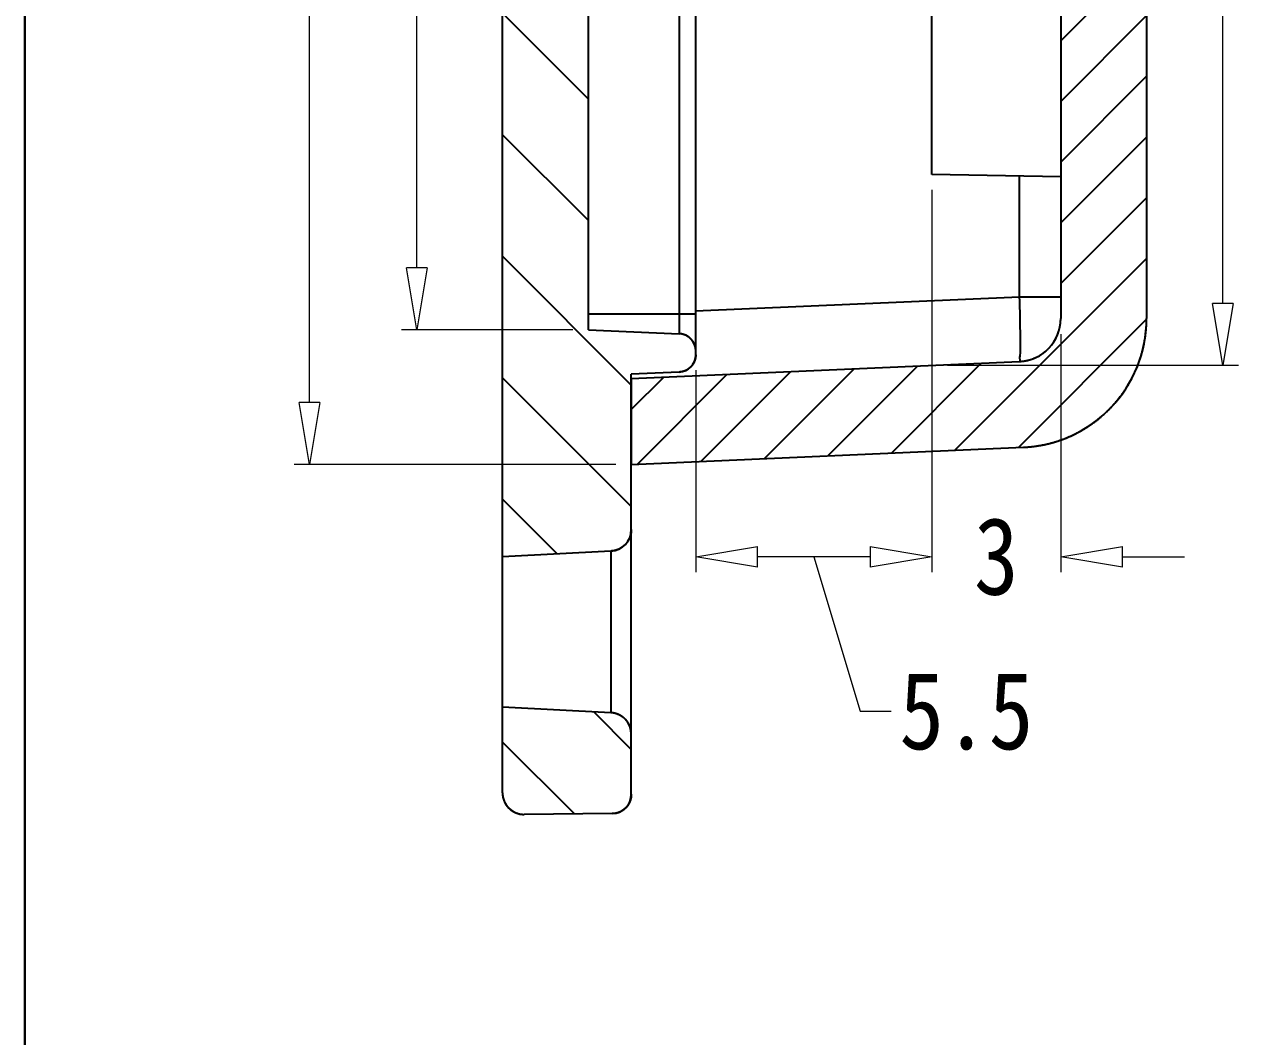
# Model space of a CAD drawing. Header units: millimetres. Extents: x 1786 to 3857, y -2202 to -1928.
# Drawn here: x 3676.06 to 3704.88, y -2028.54 to -2004.99 of the extents above; entities that cross this region are included whole.
import ezdxf

# ---------------------------------------------------------------- set-up
doc = ezdxf.new("R2010")
doc.units = ezdxf.units.MM
doc.layers.add('dim', color=3, linetype='Continuous', lineweight=9)
doc.styles.add('FFS', font='SIMFANG.TTF', dxfattribs={"width": 0.85})
doc.dimstyles.new('YanXiu', dxfattribs={"dimtxt": 2.5, "dimasz": 2.2, "dimexe": 1, "dimexo": 0.6, "dimgap": 0.66, "dimtad": 0, "dimzin": 9, "dimdsep": 46, "dimtxsty": 'FFS', "dimblk": 'CLOSEDBLANK', "dimcen": 0, "dimclrd": 256, "dimclre": 131, "dimclrt": 42, "dimazin": 0, "dimtfac": 1, "dimtofl": 0, "dimtmove": 0, "dimatfit": 3, "dimldrblk": 'CLOSEDBLANK', "dimfxl": 0, "dimlwd": 5, "dimlwe": 5, "dimarcsym": 0})

# ---------------------------------------------------------------- blocks, each defined once
blk = doc.blocks.new('_ClosedBlank')
at = {"color": 0, "linetype": 'ByBlock', "lineweight": -2}
for p, q in [((-1, 0.167), (0, 0)), ((-1, 0.167), (-1, -0.167)), ((0, 0), (-1, -0.167))]:
    blk.add_line(p, q, dxfattribs=at)
blk = doc.blocks.new('*D226')
at = {"layer": 'Defpoints', "color": 0}
for p in [(3508.101, -1983.359), (3504.108, -2012.089), (3508.101, -2012.089)]:
    blk.add_point(p, dxfattribs=at)
at = {"layer": 'dim', "color": 131, "lineweight": 5}
for p, q in [((3507.741, -1983.359), (3503.748, -1983.359)), ((3507.741, -2012.089), (3503.748, -2012.089))]:
    blk.add_line(p, q, dxfattribs=at)
at = {"layer": 'dim', "lineweight": 5}
for p, q in [((3504.108, -1984.799), (3504.108, -1994.875)), ((3504.108, -2010.649), (3504.108, -2000.573))]:
    blk.add_line(p, q, dxfattribs=at)
at = {"layer": 'dim', "lineweight": 5, "xscale": 1.44, "yscale": 1.44, "zscale": 1.44}
for p, rotation in [((3504.108, -1983.359), 90), ((3504.108, -2012.089), 270)]:
    blk.add_blockref('_ClosedBlank', p, dxfattribs=dict(at, rotation=rotation))
at = {"layer": 'dim', "color": 42, "insert": (3504.108, -1997.724), "char_height": 1.8, "attachment_point": 5, "rotation": 90, "style": 'FFS'}
blk.add_mtext('28.73', dxfattribs=at)
blk = doc.blocks.new('*D227')
at = {"layer": 'Defpoints', "color": 0}
for p in [(3509.101, -1980.224), (3501.608, -2015.224), (3509.101, -2015.224)]:
    blk.add_point(p, dxfattribs=at)
at = {"layer": 'dim', "color": 131, "lineweight": 5}
for p, q in [((3508.741, -1980.224), (3501.248, -1980.224)), ((3508.741, -2015.224), (3501.248, -2015.224))]:
    blk.add_line(p, q, dxfattribs=at)
at = {"layer": 'dim', "lineweight": 5}
for p, q in [((3501.608, -1981.664), (3501.608, -1996.529)), ((3501.608, -2013.784), (3501.608, -1998.919))]:
    blk.add_line(p, q, dxfattribs=at)
at = {"layer": 'dim', "lineweight": 5, "xscale": 1.44, "yscale": 1.44, "zscale": 1.44}
for p, rotation in [((3501.608, -1980.224), 90), ((3501.608, -2015.224), 270)]:
    blk.add_blockref('_ClosedBlank', p, dxfattribs=dict(at, rotation=rotation))
at = {"layer": 'dim', "color": 42, "insert": (3501.608, -1997.724), "char_height": 1.8, "attachment_point": 5, "rotation": 90, "style": 'FFS'}
blk.add_mtext('35', dxfattribs=at)
blk = doc.blocks.new('*D235')
at = {"layer": 'Defpoints', "color": 0}
for p in [(3516.101, -2008.474), (3519.101, -2011.828), (3516.101, -2017.373)]:
    blk.add_point(p, dxfattribs=at)
at = {"layer": 'dim', "color": 131, "lineweight": 5}
for p, q in [((3516.101, -2008.834), (3516.101, -2017.733)), ((3519.101, -2012.188), (3519.101, -2017.733))]:
    blk.add_line(p, q, dxfattribs=at)
at = {"layer": 'dim', "lineweight": 5}
for p, q in [((3514.661, -2017.373), (3513.221, -2017.373)), ((3520.541, -2017.373), (3521.981, -2017.373))]:
    blk.add_line(p, q, dxfattribs=at)
at = {"layer": 'dim', "lineweight": 5, "xscale": 1.44, "yscale": 1.44, "zscale": 1.44}
blk.add_blockref('_ClosedBlank', (3516.101, -2017.373), dxfattribs=at)
at = {"layer": 'dim', "lineweight": 5, "xscale": 1.44, "yscale": 1.44, "zscale": 1.44, "rotation": 180}
blk.add_blockref('_ClosedBlank', (3519.101, -2017.373), dxfattribs=at)
at = {"layer": 'dim', "color": 42, "insert": (3517.601, -2017.373), "char_height": 1.8, "attachment_point": 5, "style": 'FFS'}
blk.add_mtext('3', dxfattribs=at)
blk = doc.blocks.new('*D222')
at = {"layer": 'Defpoints', "color": 0}
for p in [(3516.101, -1982.531), (3522.88, -1982.531), (3516.101, -2012.916)]:
    blk.add_point(p, dxfattribs=at)
at = {"layer": 'dim', "color": 131, "lineweight": 5}
for p, q in [((3516.461, -1982.531), (3523.24, -1982.531)), ((3516.461, -2012.916), (3523.24, -2012.916))]:
    blk.add_line(p, q, dxfattribs=at)
at = {"layer": 'dim', "lineweight": 5}
for p, q in [((3522.88, -1983.971), (3522.88, -1994.941)), ((3522.88, -2011.476), (3522.88, -2000.507))]:
    blk.add_line(p, q, dxfattribs=at)
at = {"layer": 'dim', "lineweight": 5, "xscale": 1.44, "yscale": 1.44, "zscale": 1.44}
for p, rotation in [((3522.88, -1982.531), 90), ((3522.88, -2012.916), 270)]:
    blk.add_blockref('_ClosedBlank', p, dxfattribs=dict(at, rotation=rotation))
at = {"layer": 'dim', "color": 42, "insert": (3522.88, -1997.724), "char_height": 1.8, "attachment_point": 5, "rotation": 90, "style": 'FFS'}
blk.add_mtext('30.38', dxfattribs=at)
blk = doc.blocks.new('*D236')
at = {"layer": 'Defpoints', "color": 0}
for p in [(3516.101, -2008.474), (3510.601, -2012.673, 0), (3510.601, -2017.373)]:
    blk.add_point(p, dxfattribs=at)
at = {"layer": 'dim', "color": 131, "lineweight": 5}
for p, q in [((3516.101, -2008.834), (3516.101, -2017.733)), ((3510.601, -2013.033), (3510.601, -2017.733))]:
    blk.add_line(p, q, dxfattribs=at)
at = {"layer": 'dim', "lineweight": 5}
for p, q in [((3514.661, -2017.373), (3512.041, -2017.373)), ((3513.351, -2017.373), (3514.431, -2020.972)), ((3514.431, -2020.972), (3515.151, -2020.972))]:
    blk.add_line(p, q, dxfattribs=at)
at = {"layer": 'dim', "lineweight": 5, "xscale": 1.44, "yscale": 1.44, "zscale": 1.44, "rotation": 180}
blk.add_blockref('_ClosedBlank', (3510.601, -2017.373), dxfattribs=at)
at = {"layer": 'dim', "lineweight": 5, "xscale": 1.44, "yscale": 1.44, "zscale": 1.44}
blk.add_blockref('_ClosedBlank', (3516.101, -2017.373), dxfattribs=at)
at = {"layer": 'dim', "color": 42, "insert": (3516.904, -2020.972), "char_height": 1.8, "attachment_point": 5, "style": 'FFS'}
blk.add_mtext('5.5', dxfattribs=at)
blk = doc.blocks.new('*u276')
at = {"linetype": 'Continuous'}
h = blk.add_hatch(dxfattribs=at)
h.set_pattern_fill('DEFAULT__2', color=40, scale=2, angle=135, style=0, pattern_type=0)
h.set_pattern_definition([(135, (516.9782, -458.0264), (-1.4142136, -1.4142136), [])])
edge = h.paths.add_edge_path()
edge.add_line((-76.418, 52.569), (-76.418, 53.969))
edge.add_spline(control_points=[(-76.418, 52.569), (-76.418, 52.307), (-76.602, 52.121), (-76.864, 52.119)], knot_values=[0, 0, 0, 0, 1, 1, 1, 1], weights=[1, 0.80679, 0.80679, 1], degree=3, periodic=0)
edge.add_line((-76.864, 52.119), (-78.914, 52.101))
edge.add_spline(control_points=[(-79.418, 52.601), (-79.418, 52.306), (-79.208, 52.099), (-78.914, 52.101)], knot_values=[0, 0, 0, 0, 1, 1, 1, 1], weights=[1, 0.802676, 0.802676, 1], degree=3, periodic=0)
edge.add_line((-79.418, 52.601), (-79.418, 54.601))
edge.add_line((-76.892, 54.469), (-79.418, 54.601))
edge.add_spline(control_points=[(-76.418, 53.969), (-76.418, 54.25), (-76.611, 54.454), (-76.892, 54.469)], knot_values=[0, 0, 0, 0, 1, 1, 1, 1], weights=[1, 0.816916, 0.816916, 1], degree=3, periodic=0)
edge = h.paths.add_edge_path()
edge.add_line((-76.418, 58.733), (-76.418, 62.353))
edge.add_spline(control_points=[(-76.418, 58.733), (-76.418, 58.452), (-76.611, 58.248), (-76.892, 58.233)], knot_values=[0, 0, 0, 0, 1, 1, 1, 1], weights=[1, 0.816916, 0.816916, 1], degree=3, periodic=0)
edge.add_line((-76.892, 58.233), (-79.418, 58.101))
edge.add_line((-79.418, 58.101), (-79.418, 97.401))
edge.add_line((-76.892, 97.269), (-79.418, 97.401))
edge.add_spline(control_points=[(-76.418, 96.769), (-76.418, 97.05), (-76.611, 97.254), (-76.892, 97.269)], knot_values=[0, 0, 0, 0, 1, 1, 1, 1], weights=[1, 0.816916, 0.816916, 1], degree=3, periodic=0)
edge.add_line((-76.418, 93.149), (-76.418, 96.769))
edge.add_line((-75.3, 93.1), (-76.418, 93.149))
edge.add_spline(control_points=[(-74.918, 92.701), (-74.918, 92.927), (-75.074, 93.09), (-75.3, 93.1)], knot_values=[0, 0, 0, 0, 1, 1, 1, 1], weights=[1, 0.814909, 0.814909, 1], degree=3, periodic=0)
edge.add_line((-74.918, 92.608), (-74.918, 92.701))
edge.add_spline(control_points=[(-74.918, 92.608), (-74.918, 92.382), (-75.074, 92.218), (-75.3, 92.209)], knot_values=[0, 0, 0, 0, 1, 1, 1, 1], weights=[1, 0.814909, 0.814909, 1], degree=3, periodic=0)
edge.add_line((-77.418, 92.116), (-75.3, 92.209))
edge.add_line((-77.418, 63.386), (-77.418, 92.116))
edge.add_line((-77.418, 63.386), (-75.3, 63.294))
edge.add_spline(control_points=[(-74.918, 62.894), (-74.918, 63.12), (-75.074, 63.284), (-75.3, 63.294)], knot_values=[0, 0, 0, 0, 1, 1, 1, 1], weights=[1, 0.814909, 0.814909, 1], degree=3, periodic=0)
edge.add_line((-74.918, 62.801), (-74.918, 62.894))
edge.add_spline(control_points=[(-74.918, 62.801), (-74.918, 62.575), (-75.074, 62.412), (-75.3, 62.402)], knot_values=[0, 0, 0, 0, 1, 1, 1, 1], weights=[1, 0.814909, 0.814909, 1], degree=3, periodic=0)
edge.add_line((-75.3, 62.402), (-76.418, 62.353))
edge = h.paths.add_edge_path()
edge.add_line((-76.418, 101.533), (-76.418, 102.933))
edge.add_spline(control_points=[(-76.418, 101.533), (-76.418, 101.252), (-76.611, 101.048), (-76.892, 101.033)], knot_values=[0, 0, 0, 0, 1, 1, 1, 1], weights=[1, 0.816916, 0.816916, 1], degree=3, periodic=0)
edge.add_line((-76.892, 101.033), (-79.418, 100.901))
edge.add_line((-79.418, 100.901), (-79.418, 102.901))
edge.add_spline(control_points=[(-79.418, 102.901), (-79.418, 103.196), (-79.208, 103.404), (-78.914, 103.401)], knot_values=[0, 0, 0, 0, 1, 1, 1, 1], weights=[1, 0.802676, 0.802676, 1], degree=3, periodic=0)
edge.add_line((-76.864, 103.383), (-78.914, 103.401))
edge.add_spline(control_points=[(-76.418, 102.933), (-76.418, 103.195), (-76.602, 103.381), (-76.864, 103.383)], knot_values=[0, 0, 0, 0, 1, 1, 1, 1], weights=[1, 0.80679, 0.80679, 1], degree=3, periodic=0)
h = blk.add_hatch(dxfattribs=at)
h.set_pattern_fill('DEFAULT__1', color=40, angle=225, style=0, pattern_type=0)
h.set_pattern_definition([(225, (516.9782, -458.0264), (0.7071068, -0.7071068), [])])
edge = h.paths.add_edge_path()
edge.add_line((-76.418, 62.253), (-76.418, 60.251))
edge.add_line((-76.418, 62.253), (-67.374, 62.648))
edge.add_spline(control_points=[(-67.374, 62.648), (-66.809, 62.672), (-66.418, 63.081), (-66.418, 63.647)], knot_values=[0, 0, 0, 0, 1, 1, 1, 1], weights=[1, 0.814909, 0.814909, 1], degree=3, periodic=0)
edge.add_line((-66.418, 91.855), (-66.418, 63.647))
edge.add_spline(control_points=[(-67.374, 92.854), (-66.809, 92.83), (-66.418, 92.421), (-66.418, 91.855)], knot_values=[0, 0, 0, 0, 1, 1, 1, 1], weights=[1, 0.814909, 0.814909, 1], degree=3, periodic=0)
edge.add_line((-76.418, 93.249), (-67.374, 92.854))
edge.add_line((-76.418, 95.251), (-76.418, 93.249))
edge.add_line((-76.418, 95.251), (-67.287, 94.852))
edge.add_spline(control_points=[(-67.287, 94.852), (-65.592, 94.778), (-64.418, 93.552), (-64.418, 91.855)], knot_values=[0, 0, 0, 0, 1, 1, 1, 1], weights=[1, 0.814909, 0.814909, 1], degree=3, periodic=0)
edge.add_line((-64.418, 91.855), (-64.418, 63.647))
edge.add_spline(control_points=[(-67.287, 60.65), (-65.592, 60.724), (-64.418, 61.95), (-64.418, 63.647)], knot_values=[0, 0, 0, 0, 1, 1, 1, 1], weights=[1, 0.814909, 0.814909, 1], degree=3, periodic=0)
edge.add_line((-76.418, 60.251), (-67.287, 60.65))
at = {"color": 7, "linetype": 'Continuous'}
for p, q in [((-79.418, 52.601, 0), (-79.418, 102.901, 0)), ((-79.418, 58.101, 0), (-79.418, 97.401, 0)), ((-77.418, 63.386, 0), (-77.418, 92.116, 0)), ((-77.418, 63.386, 0), (-77.418, 92.116, 0)), ((-66.418, 91.855, 0), (-66.418, 63.647, 0)), ((-66.418, 91.855, 0), (-66.418, 63.647, 0)), ((-64.418, 91.855, 0), (-64.418, 63.647, 0)), ((-64.418, 91.855, 0), (-64.418, 63.647, 0)), ((-75.3, 86.986, 0), (-75.3, 63.294, 0)), ((-74.918, 62.801, 0), (-74.918, 86.992, 0)), ((-69.418, 67.001, 0), (-69.418, 71.001, 0)), ((-66.418, 66.949, 0), (-69.418, 67.001, 0)), ((-67.374, 64.147, 0), (-67.374, 66.965, 0)), ((-67.374, 64.147, 0), (-74.921, 63.817, 0)), ((-66.418, 64.146, 0), (-67.374, 64.146, 0)), ((-74.918, 63.752, 0), (-77.418, 63.752, 0)), ((-77.418, 63.386, 0), (-75.3, 63.294, 0)), ((-77.418, 63.386, 0), (-75.3, 63.294, 0)), ((-74.918, 62.801, 0), (-74.918, 62.894, 0)), ((-76.418, 62.253, 0), (-67.374, 62.648, 0)), ((-76.418, 62.253, 0), (-67.374, 62.648, 0)), ((-75.3, 62.402, 0), (-76.418, 62.353, 0)), ((-75.3, 62.402, 0), (-76.418, 62.353, 0)), ((-76.418, 52.569, 0), (-76.418, 62.353, 0)), ((-76.418, 58.733, 0), (-76.418, 62.353, 0)), ((-76.418, 62.253, 0), (-76.418, 60.251, 0)), ((-76.418, 60.251, 0), (-67.287, 60.65, 0)), ((-76.418, 60.251, 0), (-67.287, 60.65, 0)), ((-76.892, 58.233, 0), (-79.418, 58.101, 0)), ((-76.892, 58.233, 0), (-79.418, 58.101, 0)), ((-76.892, 58.233, 0), (-76.892, 54.469, 0)), ((-76.892, 54.469, 0), (-79.418, 54.601, 0)), ((-76.892, 54.469, 0), (-79.418, 54.601, 0)), ((-79.418, 52.601, 0), (-79.418, 54.601, 0)), ((-76.418, 52.569, 0), (-76.418, 53.969, 0)), ((-76.864, 52.119, 0), (-78.914, 52.101, 0)), ((-76.864, 52.119, 0), (-78.914, 52.101, 0))]:
    blk.add_line(p, q, dxfattribs=at)
for centre, radius, start, end in [((-67.418, 63.647, 0), 1, 272.5, 0), ((-67.418, 63.647, 0), 3, 272.5, 0), ((-75.318, 62.894, 0), 0.4, 0, 87.5), ((-75.318, 62.801, 0), 0.4, 272.5, 0), ((-76.918, 58.733, 0), 0.5, 273, 0), ((-76.918, 53.969, 0), 0.5, 0, 87), ((-78.918, 52.601, 0), 0.5, 180, 270.5), ((-76.868, 52.569, 0), 0.45, 270.5, 0)]:
    blk.add_arc(centre, radius, start, end, dxfattribs=at)
for points, start_tangent, end_tangent in [([(-67.374, 62.648, 0), (-67.366, 62.686, 0), (-67.36, 62.797, 0), (-67.357, 62.975, 0), (-67.357, 63.213, 0), (-67.36, 63.497, 0), (-67.366, 63.813, 0), (-67.374, 64.146, 0)], (0.999, 0.044708), (-0.029072, 0.999577)), ([(-67.374, 62.648, 0), (-67.364, 62.648, 0), (-67.353, 62.649, 0), (-67.342, 62.65, 0), (-67.331, 62.651, 0), (-67.32, 62.652, 0), (-67.309, 62.653, 0), (-67.298, 62.654, 0), (-67.287, 62.656, 0), (-67.276, 62.657, 0), (-67.265, 62.659, 0), (-67.253, 62.66, 0), (-67.242, 62.662, 0), (-67.231, 62.664, 0), (-67.22, 62.667, 0), (-67.209, 62.669, 0), (-67.198, 62.671, 0), (-67.186, 62.674, 0), (-67.175, 62.677, 0), (-67.164, 62.68, 0), (-67.153, 62.683, 0), (-67.141, 62.686, 0), (-67.13, 62.689, 0), (-67.119, 62.693, 0), (-67.108, 62.696, 0), (-67.096, 62.7, 0), (-67.085, 62.704, 0), (-67.074, 62.708, 0), (-67.063, 62.712, 0), (-67.052, 62.716, 0), (-67.041, 62.721, 0), (-67.029, 62.725, 0), (-67.018, 62.73, 0), (-67.007, 62.735, 0), (-66.996, 62.74, 0), (-66.985, 62.745, 0), (-66.974, 62.751, 0), (-66.964, 62.756, 0), (-66.953, 62.762, 0), (-66.942, 62.767, 0), (-66.931, 62.773, 0), (-66.921, 62.779, 0), (-66.91, 62.786, 0), (-66.899, 62.792, 0), (-66.889, 62.798, 0), (-66.878, 62.805, 0), (-66.868, 62.812, 0), (-66.858, 62.819, 0), (-66.847, 62.826, 0), (-66.837, 62.833, 0), (-66.827, 62.84, 0), (-66.817, 62.847, 0), (-66.807, 62.855, 0), (-66.797, 62.863, 0), (-66.788, 62.87, 0), (-66.778, 62.878, 0), (-66.768, 62.886, 0), (-66.759, 62.895, 0), (-66.75, 62.903, 0), (-66.74, 62.911, 0), (-66.731, 62.92, 0), (-66.722, 62.929, 0), (-66.713, 62.937, 0), (-66.704, 62.946, 0), (-66.696, 62.955, 0), (-66.687, 62.964, 0), (-66.678, 62.974, 0), (-66.67, 62.983, 0), (-66.662, 62.992, 0), (-66.654, 63.002, 0), (-66.646, 63.012, 0), (-66.638, 63.021, 0), (-66.63, 63.031, 0), (-66.622, 63.041, 0), (-66.615, 63.051, 0), (-66.607, 63.061, 0), (-66.6, 63.071, 0), (-66.593, 63.082, 0), (-66.586, 63.092, 0), (-66.579, 63.102, 0), (-66.573, 63.113, 0), (-66.566, 63.123, 0), (-66.56, 63.134, 0), (-66.553, 63.145, 0), (-66.547, 63.155, 0), (-66.541, 63.166, 0), (-66.535, 63.177, 0), (-66.53, 63.188, 0), (-66.524, 63.199, 0), (-66.519, 63.21, 0), (-66.513, 63.221, 0), (-66.508, 63.232, 0), (-66.503, 63.243, 0), (-66.498, 63.254, 0), (-66.494, 63.265, 0), (-66.489, 63.276, 0), (-66.485, 63.288, 0), (-66.48, 63.299, 0), (-66.476, 63.31, 0), (-66.472, 63.322, 0), (-66.468, 63.333, 0), (-66.465, 63.344, 0), (-66.461, 63.356, 0), (-66.458, 63.367, 0), (-66.455, 63.378, 0), (-66.452, 63.39, 0), (-66.449, 63.401, 0), (-66.446, 63.412, 0), (-66.443, 63.424, 0), (-66.441, 63.435, 0), (-66.438, 63.447, 0), (-66.436, 63.458, 0), (-66.434, 63.469, 0), (-66.432, 63.481, 0), (-66.43, 63.492, 0), (-66.428, 63.503, 0), (-66.427, 63.514, 0), (-66.425, 63.526, 0), (-66.424, 63.537, 0), (-66.423, 63.548, 0), (-66.422, 63.559, 0), (-66.421, 63.57, 0), (-66.42, 63.581, 0), (-66.419, 63.592, 0), (-66.419, 63.603, 0), (-66.418, 63.614, 0), (-66.418, 63.625, 0), (-66.418, 63.636, 0), (-66.418, 63.647, 0)], (0.999048, 0.043619), (0, 1)), ([(-67.287, 60.65, 0), (-67.255, 60.651, 0), (-67.222, 60.653, 0), (-67.189, 60.656, 0), (-67.157, 60.658, 0), (-67.124, 60.661, 0), (-67.091, 60.665, 0), (-67.058, 60.669, 0), (-67.024, 60.673, 0), (-66.991, 60.677, 0), (-66.958, 60.682, 0), (-66.924, 60.688, 0), (-66.891, 60.694, 0), (-66.857, 60.7, 0), (-66.824, 60.706, 0), (-66.79, 60.713, 0), (-66.757, 60.721, 0), (-66.723, 60.728, 0), (-66.689, 60.737, 0), (-66.656, 60.745, 0), (-66.622, 60.754, 0), (-66.588, 60.764, 0), (-66.554, 60.774, 0), (-66.521, 60.784, 0), (-66.487, 60.795, 0), (-66.453, 60.806, 0), (-66.42, 60.818, 0), (-66.386, 60.83, 0), (-66.353, 60.842, 0), (-66.319, 60.855, 0), (-66.286, 60.869, 0), (-66.253, 60.882, 0), (-66.219, 60.897, 0), (-66.186, 60.911, 0), (-66.153, 60.926, 0), (-66.12, 60.942, 0), (-66.088, 60.958, 0), (-66.055, 60.974, 0), (-66.022, 60.991, 0), (-65.99, 61.009, 0), (-65.958, 61.026, 0), (-65.926, 61.044, 0), (-65.894, 61.063, 0), (-65.862, 61.082, 0), (-65.831, 61.101, 0), (-65.799, 61.121, 0), (-65.768, 61.141, 0), (-65.737, 61.162, 0), (-65.706, 61.183, 0), (-65.676, 61.204, 0), (-65.646, 61.226, 0), (-65.616, 61.249, 0), (-65.586, 61.271, 0), (-65.556, 61.294, 0), (-65.527, 61.318, 0), (-65.498, 61.342, 0), (-65.469, 61.366, 0), (-65.441, 61.39, 0), (-65.413, 61.415, 0), (-65.385, 61.441, 0), (-65.358, 61.466, 0), (-65.33, 61.492, 0), (-65.304, 61.519, 0), (-65.277, 61.545, 0), (-65.251, 61.572, 0), (-65.225, 61.6, 0), (-65.199, 61.627, 0), (-65.174, 61.655, 0), (-65.15, 61.684, 0), (-65.125, 61.712, 0), (-65.101, 61.741, 0), (-65.077, 61.77, 0), (-65.054, 61.8, 0), (-65.031, 61.829, 0), (-65.009, 61.859, 0), (-64.986, 61.89, 0), (-64.965, 61.92, 0), (-64.943, 61.951, 0), (-64.922, 61.982, 0), (-64.902, 62.013, 0), (-64.882, 62.044, 0), (-64.862, 62.076, 0), (-64.843, 62.108, 0), (-64.824, 62.14, 0), (-64.806, 62.172, 0), (-64.788, 62.204, 0), (-64.77, 62.237, 0), (-64.753, 62.27, 0), (-64.736, 62.302, 0), (-64.72, 62.335, 0), (-64.704, 62.368, 0), (-64.689, 62.402, 0), (-64.674, 62.435, 0), (-64.659, 62.468, 0), (-64.645, 62.502, 0), (-64.631, 62.536, 0), (-64.618, 62.569, 0), (-64.605, 62.603, 0), (-64.593, 62.637, 0), (-64.581, 62.671, 0), (-64.57, 62.705, 0), (-64.559, 62.739, 0), (-64.548, 62.773, 0), (-64.538, 62.807, 0), (-64.528, 62.841, 0), (-64.519, 62.875, 0), (-64.51, 62.909, 0), (-64.502, 62.944, 0), (-64.494, 62.978, 0), (-64.486, 63.012, 0), (-64.479, 63.046, 0), (-64.472, 63.08, 0), (-64.466, 63.114, 0), (-64.46, 63.148, 0), (-64.454, 63.182, 0), (-64.449, 63.215, 0), (-64.444, 63.249, 0), (-64.44, 63.283, 0), (-64.436, 63.317, 0), (-64.433, 63.35, 0), (-64.43, 63.383, 0), (-64.427, 63.417, 0), (-64.424, 63.45, 0), (-64.422, 63.483, 0), (-64.421, 63.516, 0), (-64.42, 63.549, 0), (-64.419, 63.582, 0), (-64.418, 63.614, 0), (-64.418, 63.647, 0)], (0.999048, 0.043619), (0, 1)), ([(-74.918, 62.894, 0), (-74.918, 62.898, 0), (-74.918, 62.903, 0), (-74.918, 62.907, 0), (-74.918, 62.911, 0), (-74.919, 62.916, 0), (-74.919, 62.92, 0), (-74.919, 62.925, 0), (-74.919, 62.929, 0), (-74.92, 62.933, 0), (-74.92, 62.938, 0), (-74.921, 62.942, 0), (-74.921, 62.947, 0), (-74.922, 62.951, 0), (-74.923, 62.956, 0), (-74.924, 62.96, 0), (-74.924, 62.965, 0), (-74.925, 62.969, 0), (-74.926, 62.974, 0), (-74.927, 62.979, 0), (-74.928, 62.983, 0), (-74.929, 62.988, 0), (-74.93, 62.992, 0), (-74.931, 62.997, 0), (-74.933, 63.001, 0), (-74.934, 63.006, 0), (-74.935, 63.01, 0), (-74.937, 63.015, 0), (-74.938, 63.019, 0), (-74.94, 63.024, 0), (-74.941, 63.029, 0), (-74.943, 63.033, 0), (-74.945, 63.038, 0), (-74.946, 63.042, 0), (-74.948, 63.047, 0), (-74.95, 63.051, 0), (-74.952, 63.055, 0), (-74.954, 63.06, 0), (-74.956, 63.064, 0), (-74.958, 63.069, 0), (-74.96, 63.073, 0), (-74.963, 63.078, 0), (-74.965, 63.082, 0), (-74.967, 63.086, 0), (-74.97, 63.091, 0), (-74.972, 63.095, 0), (-74.975, 63.099, 0), (-74.977, 63.103, 0), (-74.98, 63.108, 0), (-74.982, 63.112, 0), (-74.985, 63.116, 0), (-74.988, 63.12, 0), (-74.991, 63.124, 0), (-74.994, 63.128, 0), (-74.997, 63.132, 0), (-75, 63.136, 0), (-75.003, 63.14, 0), (-75.006, 63.144, 0), (-75.009, 63.148, 0), (-75.012, 63.152, 0), (-75.015, 63.156, 0), (-75.019, 63.159, 0), (-75.022, 63.163, 0), (-75.026, 63.167, 0), (-75.029, 63.17, 0), (-75.032, 63.174, 0), (-75.036, 63.178, 0), (-75.04, 63.181, 0), (-75.043, 63.185, 0), (-75.047, 63.188, 0), (-75.051, 63.191, 0), (-75.054, 63.195, 0), (-75.058, 63.198, 0), (-75.062, 63.201, 0), (-75.066, 63.204, 0), (-75.07, 63.208, 0), (-75.074, 63.211, 0), (-75.078, 63.214, 0), (-75.082, 63.217, 0), (-75.086, 63.22, 0), (-75.09, 63.222, 0), (-75.094, 63.225, 0), (-75.098, 63.228, 0), (-75.102, 63.231, 0), (-75.106, 63.233, 0), (-75.11, 63.236, 0), (-75.115, 63.238, 0), (-75.119, 63.241, 0), (-75.123, 63.243, 0), (-75.128, 63.246, 0), (-75.132, 63.248, 0), (-75.136, 63.25, 0), (-75.141, 63.252, 0), (-75.145, 63.255, 0), (-75.149, 63.257, 0), (-75.154, 63.259, 0), (-75.158, 63.261, 0), (-75.163, 63.262, 0), (-75.167, 63.264, 0), (-75.171, 63.266, 0), (-75.176, 63.268, 0), (-75.18, 63.269, 0), (-75.185, 63.271, 0), (-75.189, 63.273, 0), (-75.194, 63.274, 0), (-75.198, 63.276, 0), (-75.203, 63.277, 0), (-75.207, 63.278, 0), (-75.212, 63.28, 0), (-75.216, 63.281, 0), (-75.221, 63.282, 0), (-75.225, 63.283, 0), (-75.23, 63.284, 0), (-75.234, 63.285, 0), (-75.239, 63.286, 0), (-75.243, 63.287, 0), (-75.248, 63.288, 0), (-75.252, 63.288, 0), (-75.257, 63.289, 0), (-75.261, 63.29, 0), (-75.265, 63.29, 0), (-75.27, 63.291, 0), (-75.274, 63.292, 0), (-75.279, 63.292, 0), (-75.283, 63.292, 0), (-75.287, 63.293, 0), (-75.292, 63.293, 0), (-75.296, 63.293, 0), (-75.3, 63.294, 0)], (0, 1), (-0.999048, 0.043619)), ([(-74.918, 62.801, 0), (-74.918, 62.797, 0), (-74.918, 62.793, 0), (-74.918, 62.788, 0), (-74.918, 62.784, 0), (-74.919, 62.78, 0), (-74.919, 62.775, 0), (-74.919, 62.771, 0), (-74.919, 62.766, 0), (-74.92, 62.762, 0), (-74.92, 62.757, 0), (-74.921, 62.753, 0), (-74.921, 62.748, 0), (-74.922, 62.744, 0), (-74.923, 62.739, 0), (-74.924, 62.735, 0), (-74.924, 62.73, 0), (-74.925, 62.726, 0), (-74.926, 62.721, 0), (-74.927, 62.717, 0), (-74.928, 62.712, 0), (-74.929, 62.708, 0), (-74.93, 62.703, 0), (-74.931, 62.699, 0), (-74.933, 62.694, 0), (-74.934, 62.69, 0), (-74.935, 62.685, 0), (-74.937, 62.68, 0), (-74.938, 62.676, 0), (-74.94, 62.671, 0), (-74.941, 62.667, 0), (-74.943, 62.662, 0), (-74.945, 62.658, 0), (-74.946, 62.653, 0), (-74.948, 62.649, 0), (-74.95, 62.644, 0), (-74.952, 62.64, 0), (-74.954, 62.635, 0), (-74.956, 62.631, 0), (-74.958, 62.627, 0), (-74.96, 62.622, 0), (-74.963, 62.618, 0), (-74.965, 62.613, 0), (-74.967, 62.609, 0), (-74.97, 62.605, 0), (-74.972, 62.601, 0), (-74.975, 62.596, 0), (-74.977, 62.592, 0), (-74.98, 62.588, 0), (-74.982, 62.584, 0), (-74.985, 62.579, 0), (-74.988, 62.575, 0), (-74.991, 62.571, 0), (-74.994, 62.567, 0), (-74.997, 62.563, 0), (-75, 62.559, 0), (-75.003, 62.555, 0), (-75.006, 62.551, 0), (-75.009, 62.547, 0), (-75.012, 62.544, 0), (-75.015, 62.54, 0), (-75.019, 62.536, 0), (-75.022, 62.532, 0), (-75.026, 62.529, 0), (-75.029, 62.525, 0), (-75.032, 62.521, 0), (-75.036, 62.518, 0), (-75.04, 62.514, 0), (-75.043, 62.511, 0), (-75.047, 62.507, 0), (-75.051, 62.504, 0), (-75.054, 62.501, 0), (-75.058, 62.497, 0), (-75.062, 62.494, 0), (-75.066, 62.491, 0), (-75.07, 62.488, 0), (-75.074, 62.485, 0), (-75.078, 62.482, 0), (-75.082, 62.479, 0), (-75.086, 62.476, 0), (-75.09, 62.473, 0), (-75.094, 62.47, 0), (-75.098, 62.467, 0), (-75.102, 62.465, 0), (-75.106, 62.462, 0), (-75.11, 62.459, 0), (-75.115, 62.457, 0), (-75.119, 62.454, 0), (-75.123, 62.452, 0), (-75.128, 62.45, 0), (-75.132, 62.447, 0), (-75.136, 62.445, 0), (-75.141, 62.443, 0), (-75.145, 62.441, 0), (-75.149, 62.439, 0), (-75.154, 62.437, 0), (-75.158, 62.435, 0), (-75.163, 62.433, 0), (-75.167, 62.431, 0), (-75.171, 62.429, 0), (-75.176, 62.428, 0), (-75.18, 62.426, 0), (-75.185, 62.424, 0), (-75.189, 62.423, 0), (-75.194, 62.421, 0), (-75.198, 62.42, 0), (-75.203, 62.418, 0), (-75.207, 62.417, 0), (-75.212, 62.416, 0), (-75.216, 62.415, 0), (-75.221, 62.413, 0), (-75.225, 62.412, 0), (-75.23, 62.411, 0), (-75.234, 62.41, 0), (-75.239, 62.409, 0), (-75.243, 62.409, 0), (-75.248, 62.408, 0), (-75.252, 62.407, 0), (-75.257, 62.406, 0), (-75.261, 62.406, 0), (-75.265, 62.405, 0), (-75.27, 62.404, 0), (-75.274, 62.404, 0), (-75.279, 62.403, 0), (-75.283, 62.403, 0), (-75.287, 62.403, 0), (-75.292, 62.402, 0), (-75.296, 62.402, 0), (-75.3, 62.402, 0)], (0, -1), (-0.999048, -0.043619)), ([(-76.418, 58.733, 0), (-76.418, 58.727, 0), (-76.418, 58.722, 0), (-76.418, 58.717, 0), (-76.418, 58.711, 0), (-76.419, 58.706, 0), (-76.419, 58.7, 0), (-76.419, 58.695, 0), (-76.42, 58.689, 0), (-76.42, 58.684, 0), (-76.421, 58.678, 0), (-76.422, 58.672, 0), (-76.422, 58.667, 0), (-76.423, 58.661, 0), (-76.424, 58.656, 0), (-76.425, 58.65, 0), (-76.426, 58.644, 0), (-76.427, 58.639, 0), (-76.428, 58.633, 0), (-76.429, 58.627, 0), (-76.43, 58.622, 0), (-76.432, 58.616, 0), (-76.433, 58.61, 0), (-76.435, 58.605, 0), (-76.436, 58.599, 0), (-76.438, 58.594, 0), (-76.439, 58.588, 0), (-76.441, 58.582, 0), (-76.443, 58.577, 0), (-76.445, 58.571, 0), (-76.447, 58.565, 0), (-76.449, 58.56, 0), (-76.451, 58.554, 0), (-76.453, 58.548, 0), (-76.455, 58.543, 0), (-76.458, 58.537, 0), (-76.46, 58.532, 0), (-76.463, 58.526, 0), (-76.465, 58.521, 0), (-76.468, 58.515, 0), (-76.47, 58.51, 0), (-76.473, 58.504, 0), (-76.476, 58.499, 0), (-76.479, 58.494, 0), (-76.482, 58.488, 0), (-76.485, 58.483, 0), (-76.488, 58.478, 0), (-76.491, 58.472, 0), (-76.494, 58.467, 0), (-76.498, 58.462, 0), (-76.501, 58.457, 0), (-76.505, 58.451, 0), (-76.508, 58.446, 0), (-76.512, 58.441, 0), (-76.515, 58.436, 0), (-76.519, 58.431, 0), (-76.523, 58.426, 0), (-76.527, 58.421, 0), (-76.531, 58.417, 0), (-76.535, 58.412, 0), (-76.539, 58.407, 0), (-76.543, 58.402, 0), (-76.547, 58.398, 0), (-76.551, 58.393, 0), (-76.555, 58.389, 0), (-76.56, 58.384, 0), (-76.564, 58.38, 0), (-76.568, 58.375, 0), (-76.573, 58.371, 0), (-76.577, 58.367, 0), (-76.582, 58.362, 0), (-76.587, 58.358, 0), (-76.591, 58.354, 0), (-76.596, 58.35, 0), (-76.601, 58.346, 0), (-76.606, 58.342, 0), (-76.61, 58.338, 0), (-76.615, 58.335, 0), (-76.62, 58.331, 0), (-76.625, 58.327, 0), (-76.63, 58.324, 0), (-76.635, 58.32, 0), (-76.641, 58.317, 0), (-76.646, 58.313, 0), (-76.651, 58.31, 0), (-76.656, 58.307, 0), (-76.661, 58.304, 0), (-76.667, 58.301, 0), (-76.672, 58.298, 0), (-76.677, 58.295, 0), (-76.683, 58.292, 0), (-76.688, 58.289, 0), (-76.693, 58.286, 0), (-76.699, 58.283, 0), (-76.704, 58.281, 0), (-76.71, 58.278, 0), (-76.715, 58.276, 0), (-76.721, 58.273, 0), (-76.726, 58.271, 0), (-76.732, 58.269, 0), (-76.737, 58.267, 0), (-76.743, 58.264, 0), (-76.748, 58.262, 0), (-76.754, 58.26, 0), (-76.759, 58.259, 0), (-76.765, 58.257, 0), (-76.77, 58.255, 0), (-76.776, 58.253, 0), (-76.782, 58.252, 0), (-76.787, 58.25, 0), (-76.793, 58.249, 0), (-76.798, 58.247, 0), (-76.804, 58.246, 0), (-76.809, 58.245, 0), (-76.815, 58.243, 0), (-76.821, 58.242, 0), (-76.826, 58.241, 0), (-76.832, 58.24, 0), (-76.837, 58.239, 0), (-76.843, 58.238, 0), (-76.848, 58.238, 0), (-76.854, 58.237, 0), (-76.859, 58.236, 0), (-76.865, 58.236, 0), (-76.87, 58.235, 0), (-76.876, 58.235, 0), (-76.881, 58.234, 0), (-76.886, 58.234, 0), (-76.892, 58.233, 0)], (0, -1), (-0.99863, -0.052336)), ([(-76.418, 53.969, 0), (-76.418, 53.975, 0), (-76.418, 53.98, 0), (-76.418, 53.986, 0), (-76.418, 53.991, 0), (-76.419, 53.997, 0), (-76.419, 54.002, 0), (-76.419, 54.008, 0), (-76.42, 54.013, 0), (-76.42, 54.019, 0), (-76.421, 54.024, 0), (-76.422, 54.03, 0), (-76.422, 54.035, 0), (-76.423, 54.041, 0), (-76.424, 54.047, 0), (-76.425, 54.052, 0), (-76.426, 54.058, 0), (-76.427, 54.063, 0), (-76.428, 54.069, 0), (-76.429, 54.075, 0), (-76.43, 54.08, 0), (-76.432, 54.086, 0), (-76.433, 54.092, 0), (-76.435, 54.097, 0), (-76.436, 54.103, 0), (-76.438, 54.109, 0), (-76.439, 54.114, 0), (-76.441, 54.12, 0), (-76.443, 54.126, 0), (-76.445, 54.131, 0), (-76.447, 54.137, 0), (-76.449, 54.142, 0), (-76.451, 54.148, 0), (-76.453, 54.154, 0), (-76.455, 54.159, 0), (-76.458, 54.165, 0), (-76.46, 54.17, 0), (-76.463, 54.176, 0), (-76.465, 54.181, 0), (-76.468, 54.187, 0), (-76.47, 54.192, 0), (-76.473, 54.198, 0), (-76.476, 54.203, 0), (-76.479, 54.209, 0), (-76.482, 54.214, 0), (-76.485, 54.219, 0), (-76.488, 54.225, 0), (-76.491, 54.23, 0), (-76.494, 54.235, 0), (-76.498, 54.24, 0), (-76.501, 54.245, 0), (-76.505, 54.251, 0), (-76.508, 54.256, 0), (-76.512, 54.261, 0), (-76.515, 54.266, 0), (-76.519, 54.271, 0), (-76.523, 54.276, 0), (-76.527, 54.281, 0), (-76.531, 54.285, 0), (-76.535, 54.29, 0), (-76.539, 54.295, 0), (-76.543, 54.3, 0), (-76.547, 54.304, 0), (-76.551, 54.309, 0), (-76.555, 54.314, 0), (-76.56, 54.318, 0), (-76.564, 54.322, 0), (-76.568, 54.327, 0), (-76.573, 54.331, 0), (-76.577, 54.335, 0), (-76.582, 54.34, 0), (-76.587, 54.344, 0), (-76.591, 54.348, 0), (-76.596, 54.352, 0), (-76.601, 54.356, 0), (-76.606, 54.36, 0), (-76.61, 54.364, 0), (-76.615, 54.367, 0), (-76.62, 54.371, 0), (-76.625, 54.375, 0), (-76.63, 54.378, 0), (-76.635, 54.382, 0), (-76.641, 54.385, 0), (-76.646, 54.389, 0), (-76.651, 54.392, 0), (-76.656, 54.395, 0), (-76.661, 54.398, 0), (-76.667, 54.402, 0), (-76.672, 54.405, 0), (-76.677, 54.408, 0), (-76.683, 54.41, 0), (-76.688, 54.413, 0), (-76.693, 54.416, 0), (-76.699, 54.419, 0), (-76.704, 54.421, 0), (-76.71, 54.424, 0), (-76.715, 54.426, 0), (-76.721, 54.429, 0), (-76.726, 54.431, 0), (-76.732, 54.433, 0), (-76.737, 54.436, 0), (-76.743, 54.438, 0), (-76.748, 54.44, 0), (-76.754, 54.442, 0), (-76.759, 54.444, 0), (-76.765, 54.445, 0), (-76.77, 54.447, 0), (-76.776, 54.449, 0), (-76.782, 54.45, 0), (-76.787, 54.452, 0), (-76.793, 54.453, 0), (-76.798, 54.455, 0), (-76.804, 54.456, 0), (-76.809, 54.457, 0), (-76.815, 54.459, 0), (-76.821, 54.46, 0), (-76.826, 54.461, 0), (-76.832, 54.462, 0), (-76.837, 54.463, 0), (-76.843, 54.464, 0), (-76.848, 54.464, 0), (-76.854, 54.465, 0), (-76.859, 54.466, 0), (-76.865, 54.467, 0), (-76.87, 54.467, 0), (-76.876, 54.468, 0), (-76.881, 54.468, 0), (-76.886, 54.468, 0), (-76.892, 54.469, 0)], (0, 1), (-0.99863, 0.052336)), ([(-79.418, 52.601, 0), (-79.418, 52.595, 0), (-79.418, 52.59, 0), (-79.418, 52.584, 0), (-79.417, 52.579, 0), (-79.417, 52.573, 0), (-79.417, 52.567, 0), (-79.416, 52.562, 0), (-79.416, 52.556, 0), (-79.415, 52.55, 0), (-79.415, 52.544, 0), (-79.414, 52.539, 0), (-79.413, 52.533, 0), (-79.412, 52.527, 0), (-79.412, 52.521, 0), (-79.411, 52.515, 0), (-79.41, 52.51, 0), (-79.408, 52.504, 0), (-79.407, 52.498, 0), (-79.406, 52.492, 0), (-79.405, 52.486, 0), (-79.403, 52.48, 0), (-79.402, 52.475, 0), (-79.4, 52.469, 0), (-79.398, 52.463, 0), (-79.397, 52.457, 0), (-79.395, 52.451, 0), (-79.393, 52.445, 0), (-79.391, 52.439, 0), (-79.389, 52.434, 0), (-79.387, 52.428, 0), (-79.385, 52.422, 0), (-79.382, 52.416, 0), (-79.38, 52.41, 0), (-79.378, 52.405, 0), (-79.375, 52.399, 0), (-79.373, 52.393, 0), (-79.37, 52.387, 0), (-79.367, 52.382, 0), (-79.364, 52.376, 0), (-79.362, 52.37, 0), (-79.359, 52.365, 0), (-79.355, 52.359, 0), (-79.352, 52.354, 0), (-79.349, 52.348, 0), (-79.346, 52.342, 0), (-79.343, 52.337, 0), (-79.339, 52.332, 0), (-79.336, 52.326, 0), (-79.332, 52.321, 0), (-79.328, 52.315, 0), (-79.325, 52.31, 0), (-79.321, 52.305, 0), (-79.317, 52.3, 0), (-79.313, 52.295, 0), (-79.309, 52.29, 0), (-79.305, 52.284, 0), (-79.301, 52.279, 0), (-79.297, 52.275, 0), (-79.292, 52.27, 0), (-79.288, 52.265, 0), (-79.284, 52.26, 0), (-79.279, 52.255, 0), (-79.275, 52.251, 0), (-79.27, 52.246, 0), (-79.265, 52.241, 0), (-79.261, 52.237, 0), (-79.256, 52.232, 0), (-79.251, 52.228, 0), (-79.246, 52.224, 0), (-79.241, 52.22, 0), (-79.236, 52.215, 0), (-79.231, 52.211, 0), (-79.226, 52.207, 0), (-79.221, 52.203, 0), (-79.216, 52.199, 0), (-79.211, 52.196, 0), (-79.205, 52.192, 0), (-79.2, 52.188, 0), (-79.195, 52.185, 0), (-79.189, 52.181, 0), (-79.184, 52.178, 0), (-79.178, 52.174, 0), (-79.173, 52.171, 0), (-79.167, 52.168, 0), (-79.162, 52.164, 0), (-79.156, 52.161, 0), (-79.15, 52.158, 0), (-79.145, 52.155, 0), (-79.139, 52.153, 0), (-79.133, 52.15, 0), (-79.128, 52.147, 0), (-79.122, 52.145, 0), (-79.116, 52.142, 0), (-79.11, 52.14, 0), (-79.105, 52.137, 0), (-79.099, 52.135, 0), (-79.093, 52.133, 0), (-79.087, 52.131, 0), (-79.081, 52.128, 0), (-79.075, 52.127, 0), (-79.07, 52.125, 0), (-79.064, 52.123, 0), (-79.058, 52.121, 0), (-79.052, 52.119, 0), (-79.046, 52.118, 0), (-79.04, 52.116, 0), (-79.034, 52.115, 0), (-79.028, 52.113, 0), (-79.023, 52.112, 0), (-79.017, 52.111, 0), (-79.011, 52.11, 0), (-79.005, 52.109, 0), (-78.999, 52.108, 0), (-78.993, 52.107, 0), (-78.988, 52.106, 0), (-78.982, 52.105, 0), (-78.976, 52.104, 0), (-78.97, 52.104, 0), (-78.964, 52.103, 0), (-78.959, 52.103, 0), (-78.953, 52.102, 0), (-78.947, 52.102, 0), (-78.942, 52.102, 0), (-78.936, 52.101, 0), (-78.93, 52.101, 0), (-78.925, 52.101, 0), (-78.919, 52.101, 0), (-78.914, 52.101, 0)], (0, -1), (0.999962, 0.008727)), ([(-76.418, 52.569, 0), (-76.418, 52.564, 0), (-76.418, 52.559, 0), (-76.418, 52.554, 0), (-76.418, 52.549, 0), (-76.419, 52.544, 0), (-76.419, 52.539, 0), (-76.419, 52.534, 0), (-76.42, 52.529, 0), (-76.42, 52.524, 0), (-76.421, 52.518, 0), (-76.421, 52.513, 0), (-76.422, 52.508, 0), (-76.423, 52.503, 0), (-76.424, 52.498, 0), (-76.424, 52.493, 0), (-76.425, 52.487, 0), (-76.426, 52.482, 0), (-76.427, 52.477, 0), (-76.429, 52.472, 0), (-76.43, 52.467, 0), (-76.431, 52.461, 0), (-76.432, 52.456, 0), (-76.434, 52.451, 0), (-76.435, 52.446, 0), (-76.437, 52.44, 0), (-76.438, 52.435, 0), (-76.44, 52.43, 0), (-76.442, 52.425, 0), (-76.443, 52.42, 0), (-76.445, 52.414, 0), (-76.447, 52.409, 0), (-76.449, 52.404, 0), (-76.451, 52.399, 0), (-76.453, 52.394, 0), (-76.456, 52.389, 0), (-76.458, 52.384, 0), (-76.46, 52.378, 0), (-76.463, 52.373, 0), (-76.465, 52.368, 0), (-76.468, 52.363, 0), (-76.47, 52.358, 0), (-76.473, 52.353, 0), (-76.476, 52.348, 0), (-76.479, 52.343, 0), (-76.481, 52.338, 0), (-76.484, 52.334, 0), (-76.487, 52.329, 0), (-76.491, 52.324, 0), (-76.494, 52.319, 0), (-76.497, 52.314, 0), (-76.5, 52.31, 0), (-76.504, 52.305, 0), (-76.507, 52.3, 0), (-76.51, 52.296, 0), (-76.514, 52.291, 0), (-76.518, 52.287, 0), (-76.521, 52.282, 0), (-76.525, 52.278, 0), (-76.529, 52.273, 0), (-76.532, 52.269, 0), (-76.536, 52.265, 0), (-76.54, 52.26, 0), (-76.544, 52.256, 0), (-76.548, 52.252, 0), (-76.552, 52.248, 0), (-76.557, 52.244, 0), (-76.561, 52.24, 0), (-76.565, 52.236, 0), (-76.569, 52.232, 0), (-76.574, 52.228, 0), (-76.578, 52.225, 0), (-76.583, 52.221, 0), (-76.587, 52.217, 0), (-76.592, 52.214, 0), (-76.596, 52.21, 0), (-76.601, 52.207, 0), (-76.605, 52.203, 0), (-76.61, 52.2, 0), (-76.615, 52.197, 0), (-76.62, 52.194, 0), (-76.624, 52.191, 0), (-76.629, 52.187, 0), (-76.634, 52.184, 0), (-76.639, 52.182, 0), (-76.644, 52.179, 0), (-76.649, 52.176, 0), (-76.654, 52.173, 0), (-76.659, 52.171, 0), (-76.664, 52.168, 0), (-76.669, 52.165, 0), (-76.674, 52.163, 0), (-76.679, 52.161, 0), (-76.684, 52.158, 0), (-76.689, 52.156, 0), (-76.694, 52.154, 0), (-76.699, 52.152, 0), (-76.705, 52.15, 0), (-76.71, 52.148, 0), (-76.715, 52.146, 0), (-76.72, 52.144, 0), (-76.725, 52.142, 0), (-76.731, 52.14, 0), (-76.736, 52.139, 0), (-76.741, 52.137, 0), (-76.746, 52.136, 0), (-76.751, 52.134, 0), (-76.757, 52.133, 0), (-76.762, 52.132, 0), (-76.767, 52.13, 0), (-76.772, 52.129, 0), (-76.777, 52.128, 0), (-76.783, 52.127, 0), (-76.788, 52.126, 0), (-76.793, 52.125, 0), (-76.798, 52.124, 0), (-76.803, 52.124, 0), (-76.808, 52.123, 0), (-76.814, 52.122, 0), (-76.819, 52.122, 0), (-76.824, 52.121, 0), (-76.829, 52.121, 0), (-76.834, 52.12, 0), (-76.839, 52.12, 0), (-76.844, 52.12, 0), (-76.849, 52.119, 0), (-76.854, 52.119, 0), (-76.859, 52.119, 0), (-76.864, 52.119, 0)], (0, -1), (-0.999962, -0.008727))]:
    blk.add_spline(points, degree=3, dxfattribs=dict(at, start_tangent=start_tangent, end_tangent=end_tangent))
at = {"layer": 'Defpoints', "color": 2}
blk.add_lwpolyline([(-90.545, 126.633), (90.545, 126.633), (90.545, 0), (-90.545, 0)], close=True, dxfattribs=at)
at = {"layer": 'dim'}
for base, p1, p2, picture, middle, set_off in [((-83.911, 60.251), (-76.418, 95.251), (-76.418, 60.251), '*D227', (-83.911, 77.751), (-3585.519, 2075.475)), ((-62.6389, 92.9435, 0), (-69.4179, 62.5586, 0), (-69.4179, 92.9435, 0), '*D222', (-62.6389, 77.7511, 0), (-3585.5193, 2075.475)), ((-81.411, 63.386), (-77.418, 92.116), (-77.418, 63.386), '*D226', (-81.411, 77.751), (-3585.519, 2075.475))]:
    dim = blk.add_linear_dim(base=base, p1=p1, p2=p2, angle=90, dimstyle='YanXiu', override={"dimtxt": 1.8, "dimasz": 1.44, "dimexe": 0.35982, "dimexo": 0.35982, "dimgap": 0.35982, "dimzin": 8}, dxfattribs=at)
    dim.commit()
    dim.dimension.update_dxf_attribs({"geometry": picture, "text_midpoint": middle, "insert": set_off})
dim = blk.add_linear_dim(base=(-74.918, 58.102, 0), p1=(-69.418, 67.001, 0), p2=(-74.918, 62.801), dimstyle='YanXiu', override={"dimtxt": 1.8, "dimasz": 1.44, "dimexe": 0.35982, "dimexo": 0.35982, "dimgap": 0.35982, "dimzin": 8, "dimtmove": 1}, dxfattribs=at)
dim.commit()
dim.dimension.update_dxf_attribs({"geometry": '*D236', "text_midpoint": (-70.009, 54.503, 0), "insert": (-3585.519, 2075.475)})
dim = blk.add_linear_dim(base=(-69.418, 58.102, 0), p1=(-66.418, 63.647, 0), p2=(-69.418, 67.001, 0), dimstyle='YanXiu', override={"dimtxt": 1.8, "dimasz": 1.44, "dimexe": 0.35982, "dimexo": 0.35982, "dimgap": 0.35982, "dimzin": 8}, dxfattribs=at)
dim.commit()
dim.dimension.update_dxf_attribs({"geometry": '*D235', "text_midpoint": (-67.918, 58.102, 0), "dimtype": 128, "insert": (-3585.519, 2075.475)})

msp = doc.modelspace()

# ---------------------------------------------------------------- block references
for p in [(3585.519, -2075.475, 0), (3766.609, -2075.475, 0)]:
    msp.add_blockref('*u276', p)

doc.saveas('drawing.dxf')
